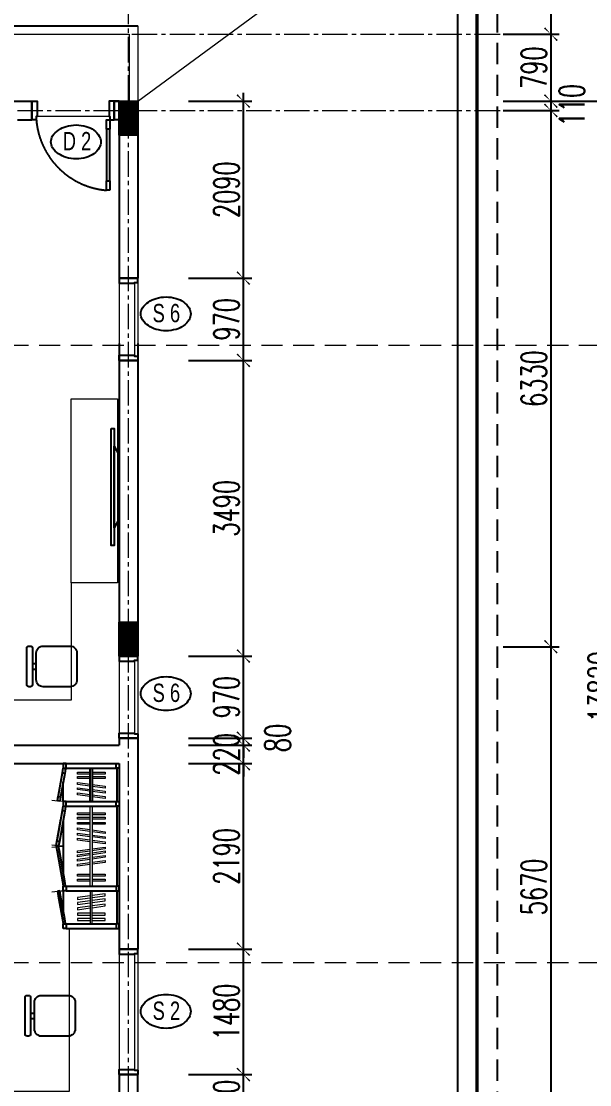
# Model space of a CAD drawing. Header units: millimetres. Extents: x -34806 to 662668, y 63228 to 99452.
# Drawn here: x 109680 to 116393, y 76692 to 89245 of the extents above; entities that cross this region are included whole.
import ezdxf

# ---------------------------------------------------------------- set-up
doc = ezdxf.new("R2010")
doc.units = ezdxf.units.MM
doc.header["$LTSCALE"] = 200
doc.header["$MEASUREMENT"] = 0
doc.header["$PDMODE"] = 3
doc.header["$PDSIZE"] = 50
for name, pattern in [('CENTER2', [1.125, 0.75, -0.125, 0.125, -0.125]), ('CONTINOUS', [0]), ('CONTINU', [0]), ('DASHED2', [0.375, 0.25, -0.125])]:
    doc.linetypes.add(name, pattern=pattern)
doc.layers.get('DEFPOINTS').update_dxf_attribs({"linetype": 'CONTINUOUS'})
for name, color, linetype in [('COT', 2, 'CONTINUOUS'), ('Cua', 143, 'CONTINUOUS'), ('DIM', 1, 'CONTINUOUS'), ('Net_Manh', 155, 'CONTINUOUS'), ('NOITHAT', 32, 'CONTINUOUS'), ('TEXT', 7, 'CONTINUOUS'), ('TPTA-Dimention', 251, 'CONTINUOUS'), ('TPTA-Text', 253, 'CONTINUOUS'), ('TPTA-Virtural', 253, 'CONTINUOUS'), ('TUONG', 2, 'CONTINUOUS')]:
    doc.layers.add(name, color=color, linetype=linetype)
doc.layers.add('thay', color=7, linetype='CONTINUOUS', lineweight=18)
doc.layers.add('tim', color=254, linetype='CENTER2', lineweight=9)
doc.styles.add('Scale', font='vnsimli.shx', dxfattribs={"width": 0.65, "bigfont": 'bigfont.shx'})
doc.styles.add('VNCC-SIM', font='VHAVAN.ttf', dxfattribs={"width": 0.85})
doc.dimstyles.new('Scale', dxfattribs={"dimscale": 10, "dimtxt": 2, "dimasz": 0.8, "dimexe": 1, "dimexo": 0, "dimgap": 0.5, "dimtad": 1, "dimdec": 0, "dimzin": 0, "dimdsep": 46, "dimtxsty": 'Scale', "dimblk": 'ARCHTICK', "dimcen": 1, "dimdle": 1, "dimclrd": 8, "dimclre": 251, "dimclrt": 3, "dimadec": 0, "dimazin": 0, "dimtfac": 1, "dimtdec": 0, "dimtix": 1, "dimtmove": 2, "dimatfit": 3, "dimfxl": 1, "dimtolj": 1, "dimtzin": 0, "dimarcsym": 0})

# ---------------------------------------------------------------- blocks, each defined once
blk = doc.blocks.new('A$C3DD838EF')
at = {"layer": 'NOITHAT'}
for p, q in [((30, 1770), (0, 1770)), ((0, 1770), (0, 1720)), ((0, 1720), (30, 1720)), ((0, 1720), (0, 50)), ((20, 1365), (20, 1720)), ((30, 1720), (30, 1770)), ((570, 1770), (30, 1770)), ((570, 1720), (30, 1720)), ((312, 1720), (288, 1720)), ((288, 1720), (288, 1365)), ((312, 1365), (312, 1720)), ((570, 1720), (570, 1770)), ((570, 1770), (600, 1770)), ((600, 1720), (570, 1720)), ((600, 1720), (575, 1716)), ((575, 1716), (584, 1666)), ((600, 1770), (600, 1720)), ((609, 1671), (600, 1720)), ((584, 1666), (609, 1671)), ((584, 1666), (628, 1415)), ((662, 1370), (609, 1671)), ((600, 1365), (600, 1576)), ((653, 1420), (628, 1415)), ((628, 1415), (637, 1366)), ((637, 1366), (662, 1370)), ((662, 1370), (653, 1420)), ((30, 1365), (0, 1365)), ((0, 1365), (0, 1315)), ((0, 1315), (30, 1315)), ((20, 455), (20, 1315)), ((570, 1365), (30, 1365)), ((30, 1315), (30, 1365)), ((570, 1315), (30, 1315)), ((288, 1365), (312, 1365)), ((570, 1365), (600, 1365)), ((570, 1315), (570, 1365)), ((600, 1315), (570, 1315)), ((600, 1315), (575, 1311)), ((575, 1311), (584, 1261)), ((584, 1261), (609, 1266)), ((584, 1261), (641, 936)), ((600, 1365), (600, 1315)), ((609, 1266), (600, 1315)), ((666, 941), (609, 1266)), ((675, 892), (625, 1173)), ((666, 941), (641, 936)), ((641, 936), (650, 887)), ((675, 892), (666, 941)), ((584, 509), (641, 834)), ((666, 829), (609, 504)), ((641, 834), (650, 883)), ((666, 829), (641, 834)), ((650, 887), (675, 892)), ((650, 883), (675, 878)), ((675, 878), (666, 829)), ((575, 459), (584, 509)), ((600, 455), (575, 459)), ((584, 509), (609, 504)), ((609, 504), (600, 455)), ((0, 455), (30, 455)), ((0, 405), (0, 455)), ((30, 405), (0, 405)), ((20, 50), (20, 405)), ((30, 455), (30, 405)), ((570, 455), (30, 455)), ((570, 405), (30, 405)), ((600, 455), (570, 455)), ((570, 455), (570, 405)), ((570, 405), (600, 405)), ((584, 104), (628, 355)), ((600, 405), (600, 455)), ((600, 405), (600, 194)), ((653, 350), (609, 99)), ((662, 400), (616, 143)), ((628, 355), (637, 404)), ((653, 350), (628, 355)), ((637, 404), (662, 400)), ((662, 400), (653, 350)), ((0, 50), (30, 50)), ((0, 0), (0, 50)), ((30, 50), (30, 0)), ((570, 50), (30, 50)), ((600, 50), (570, 50)), ((570, 50), (570, 0)), ((575, 54), (584, 104)), ((600, 50), (575, 54)), ((584, 104), (609, 99)), ((609, 99), (600, 50)), ((600, 0), (600, 50)), ((30, 0), (0, 0)), ((570, 0), (30, 0)), ((570, 0), (600, 0))]:
    blk.add_line(p, q, dxfattribs=at)
at = {"layer": 'NOITHAT', "lineweight": 5}
for p, q in [((288, 1679), (149, 1679)), ((149, 1679), (149, 1658)), ((149, 1658), (288, 1658)), ((288, 1632), (149, 1632)), ((149, 1632), (149, 1611)), ((149, 1611), (288, 1611)), ((446, 1679), (312, 1679)), ((312, 1658), (446, 1658)), ((446, 1632), (312, 1632)), ((312, 1611), (446, 1611)), ((446, 1658), (446, 1679)), ((446, 1611), (446, 1632)), ((288, 1546), (149, 1527)), ((149, 1527), (149, 1507)), ((149, 1507), (288, 1525)), ((288, 1491), (149, 1473)), ((446, 1567), (312, 1549)), ((312, 1528), (446, 1546)), ((446, 1512), (312, 1494)), ((312, 1473), (446, 1491)), ((446, 1546), (446, 1567)), ((446, 1491), (446, 1512)), ((149, 1473), (149, 1452)), ((149, 1452), (288, 1470)), ((288, 1436), (149, 1418)), ((149, 1418), (149, 1397)), ((149, 1397), (288, 1415)), ((446, 1457), (312, 1439)), ((312, 1418), (446, 1436)), ((446, 1436), (446, 1457)), ((312, 1315), (288, 1315)), ((288, 1315), (288, 455)), ((312, 455), (312, 1315)), ((288, 1242), (149, 1242)), ((149, 1242), (149, 1221)), ((149, 1221), (288, 1221)), ((288, 1195), (149, 1195)), ((149, 1195), (149, 1174)), ((149, 1174), (288, 1174)), ((446, 1242), (312, 1242)), ((312, 1221), (446, 1221)), ((446, 1195), (312, 1195)), ((312, 1174), (446, 1174)), ((446, 1221), (446, 1242)), ((446, 1174), (446, 1195)), ((288, 1140), (149, 1140)), ((149, 1140), (149, 1119)), ((149, 1119), (288, 1119)), ((288, 1059), (149, 1040)), ((149, 1040), (149, 1020)), ((149, 1020), (288, 1038)), ((446, 1140), (312, 1140)), ((312, 1119), (446, 1119)), ((446, 1080), (312, 1062)), ((312, 1041), (446, 1059)), ((446, 1119), (446, 1140)), ((446, 1059), (446, 1080)), ((288, 1004), (149, 985)), ((149, 985), (149, 965)), ((149, 965), (288, 983)), ((288, 949), (149, 930)), ((149, 930), (149, 910)), ((149, 910), (288, 928)), ((446, 1025), (312, 1007)), ((312, 986), (446, 1004)), ((446, 970), (312, 952)), ((312, 931), (446, 949)), ((446, 1004), (446, 1025)), ((446, 949), (446, 970)), ((288, 856), (149, 875)), ((149, 875), (149, 855)), ((149, 855), (288, 835)), ((288, 814), (149, 834)), ((149, 834), (149, 813)), ((149, 813), (288, 793)), ((446, 834), (312, 852)), ((312, 832), (446, 813)), ((446, 792), (312, 811)), ((446, 813), (446, 834)), ((288, 767), (149, 786)), ((149, 786), (149, 766)), ((149, 766), (288, 746)), ((288, 712), (149, 731)), ((149, 731), (149, 711)), ((149, 711), (288, 691)), ((312, 790), (446, 771)), ((446, 745), (312, 763)), ((312, 743), (446, 724)), ((446, 690), (312, 709)), ((312, 688), (446, 669)), ((446, 771), (446, 792)), ((446, 724), (446, 745)), ((446, 669), (446, 690)), ((288, 585), (149, 585)), ((149, 585), (149, 564)), ((446, 585), (312, 585)), ((446, 564), (446, 585)), ((149, 564), (288, 564)), ((288, 530), (149, 530)), ((149, 530), (149, 509)), ((149, 509), (288, 509)), ((312, 564), (446, 564)), ((446, 530), (312, 530)), ((312, 509), (446, 509)), ((446, 509), (446, 530)), ((149, 352), (149, 373)), ((149, 373), (288, 355)), ((288, 334), (149, 352)), ((288, 455), (312, 455)), ((288, 50), (288, 405)), ((288, 405), (312, 405)), ((312, 405), (312, 50)), ((312, 352), (446, 334)), ((149, 297), (149, 318)), ((149, 318), (288, 300)), ((288, 279), (149, 297)), ((149, 243), (149, 263)), ((149, 263), (288, 245)), ((288, 224), (149, 243)), ((446, 313), (312, 331)), ((312, 297), (446, 279)), ((446, 258), (312, 276)), ((312, 242), (446, 224)), ((446, 334), (446, 313)), ((446, 279), (446, 258)), ((149, 143), (149, 164)), ((149, 164), (288, 164)), ((288, 143), (149, 143)), ((446, 203), (312, 221)), ((312, 164), (446, 164)), ((446, 143), (312, 143)), ((446, 224), (446, 203)), ((446, 164), (446, 143)), ((149, 88), (149, 109)), ((149, 109), (288, 109)), ((288, 88), (149, 88)), ((312, 50), (288, 50)), ((312, 109), (446, 109)), ((446, 88), (312, 88)), ((446, 109), (446, 88))]:
    blk.add_line(p, q, dxfattribs=at)
at = {"layer": 'NOITHAT', "ltscale": 10}
blk.add_line((600, 1171), (600, 599), dxfattribs=at)
at = {"layer": 'NOITHAT', "lineweight": 5}
for centre, start, end in [((591, 2133), 270.6703, 279.7492), ((591, 1653), 270.6703, 279.7492), ((591, 117), 80.2508, 89.3297), ((591, -363), 80.2508, 89.3297)]:
    blk.add_arc(centre, 768, start, end, dxfattribs=at)
blk = doc.blocks.new('_ArchTick')
at = {"layer": 'DIM', "color": 150}
blk.add_lwpolyline([(0.5, 0.5, 0.133, 0, 0), (0, 0, 0, 0.133, 0), (-0.5, -0.5, 0.133, 0.133, 0)], format="xyseb", dxfattribs=at)
blk = doc.blocks.new('*D1185')
at = {"layer": 'DEFPOINTS', "color": 0}
for p in [(115372, 88302), (115372, 74482), (116724, 74482)]:
    blk.add_point(p, dxfattribs=at)
at = {"layer": 'TPTA-Text', "color": 8, "lineweight": -2}
blk.add_line((116724, 88402), (116724, 74382), dxfattribs=at)
at = {"layer": 'TPTA-Text', "color": 251, "lineweight": -2}
for p, q in [((115372, 88302), (116824, 88302)), ((115372, 74482), (116824, 74482))]:
    blk.add_line(p, q, dxfattribs=at)
at = {"layer": 'TPTA-Text', "color": 8, "lineweight": -2, "xscale": 150, "yscale": 150, "zscale": 150}
for p, rotation in [((116724, 88302), 90), ((116724, 74482), 270)]:
    blk.add_blockref('_ArchTick', p, dxfattribs=dict(at, rotation=rotation))
at = {"layer": 'TPTA-Text', "color": 3, "insert": (116524, 81392), "char_height": 300, "attachment_point": 5, "rotation": 90, "style": 'Scale'}
blk.add_mtext('\\A1;13820', dxfattribs=at)
blk = doc.blocks.new('*D1186')
at = {"layer": 'DEFPOINTS', "color": 0}
for p in [(115372, 91317), (115372, 89092), (115934, 89092)]:
    blk.add_point(p, dxfattribs=at)
at = {"layer": 'TPTA-Text', "color": 8, "lineweight": -2}
blk.add_line((115934, 91417), (115934, 88992), dxfattribs=at)
at = {"layer": 'TPTA-Text', "color": 251, "lineweight": -2}
for p, q in [((115372, 91317), (116034, 91317)), ((115372, 89092), (116034, 89092))]:
    blk.add_line(p, q, dxfattribs=at)
at = {"layer": 'TPTA-Text', "color": 8, "lineweight": -2, "xscale": 150, "yscale": 150, "zscale": 150}
for p, rotation in [((115934, 91317), 90), ((115934, 89092), 270)]:
    blk.add_blockref('_ArchTick', p, dxfattribs=dict(at, rotation=rotation))
at = {"layer": 'TPTA-Text', "color": 3, "insert": (115734, 90205), "char_height": 300, "attachment_point": 5, "rotation": 90, "style": 'Scale'}
blk.add_mtext('\\A1;2225', dxfattribs=at)
blk = doc.blocks.new('*D1187')
at = {"layer": 'DEFPOINTS', "color": 0}
for p in [(115372, 89092), (115372, 88302), (115934, 88302)]:
    blk.add_point(p, dxfattribs=at)
at = {"layer": 'TPTA-Text', "color": 8, "lineweight": -2}
blk.add_line((115934, 89192), (115934, 88202), dxfattribs=at)
at = {"layer": 'TPTA-Text', "color": 251, "lineweight": -2}
for p, q in [((115372, 89092), (116034, 89092)), ((115372, 88302), (116034, 88302))]:
    blk.add_line(p, q, dxfattribs=at)
at = {"layer": 'TPTA-Text', "color": 8, "lineweight": -2, "xscale": 150, "yscale": 150, "zscale": 150}
for p, rotation in [((115934, 89092), 90), ((115934, 88302), 270)]:
    blk.add_blockref('_ArchTick', p, dxfattribs=dict(at, rotation=rotation))
at = {"layer": 'TPTA-Text', "color": 3, "insert": (115734, 88697), "char_height": 300, "attachment_point": 5, "rotation": 90, "style": 'Scale'}
blk.add_mtext('\\A1;790', dxfattribs=at)
blk = doc.blocks.new('*D1188')
at = {"layer": 'DEFPOINTS', "color": 0}
for p in [(115372, 88302), (115372, 88192), (115934, 88192)]:
    blk.add_point(p, dxfattribs=at)
at = {"layer": 'TPTA-Text', "color": 8, "lineweight": -2}
blk.add_line((115934, 88402), (115934, 88092), dxfattribs=at)
at = {"layer": 'TPTA-Text', "color": 251, "lineweight": -2}
for p, q in [((115372, 88302), (116034, 88302)), ((115372, 88192), (116034, 88192))]:
    blk.add_line(p, q, dxfattribs=at)
at = {"layer": 'TPTA-Text', "color": 8, "lineweight": -2, "xscale": 150, "yscale": 150, "zscale": 150}
for p, rotation in [((115934, 88302), 90), ((115934, 88192), 270)]:
    blk.add_blockref('_ArchTick', p, dxfattribs=dict(at, rotation=rotation))
at = {"layer": 'TPTA-Text', "color": 3, "insert": (116183, 88255), "char_height": 300, "attachment_point": 5, "rotation": 90, "style": 'Scale'}
blk.add_mtext('\\A1;110', dxfattribs=at)
blk = doc.blocks.new('*D1189')
at = {"layer": 'DEFPOINTS', "color": 0}
for p in [(115372, 81862), (115372, 76192), (115934, 76192)]:
    blk.add_point(p, dxfattribs=at)
at = {"layer": 'TPTA-Text', "color": 251, "lineweight": -2}
for p, q in [((115372, 81862), (116034, 81862)), ((115372, 76192), (116034, 76192))]:
    blk.add_line(p, q, dxfattribs=at)
at = {"layer": 'TPTA-Text', "color": 8, "lineweight": -2}
blk.add_line((115934, 81962), (115934, 76092), dxfattribs=at)
at = {"layer": 'TPTA-Text', "color": 8, "lineweight": -2, "xscale": 150, "yscale": 150, "zscale": 150}
for p, rotation in [((115934, 81862), 90), ((115934, 76192), 270)]:
    blk.add_blockref('_ArchTick', p, dxfattribs=dict(at, rotation=rotation))
at = {"layer": 'TPTA-Text', "color": 3, "insert": (115734, 79027), "char_height": 300, "attachment_point": 5, "rotation": 90, "style": 'Scale'}
blk.add_mtext('\\A1;5670', dxfattribs=at)
blk = doc.blocks.new('*D1197')
at = {"layer": 'DEFPOINTS', "color": 0}
for p in [(115372, 88192), (115372, 81862), (115934, 81862)]:
    blk.add_point(p, dxfattribs=at)
at = {"layer": 'TPTA-Text', "color": 8, "lineweight": -2}
blk.add_line((115934, 88292), (115934, 81762), dxfattribs=at)
at = {"layer": 'TPTA-Text', "color": 251, "lineweight": -2}
for p, q in [((115372, 88192), (116034, 88192)), ((115372, 81862), (116034, 81862))]:
    blk.add_line(p, q, dxfattribs=at)
at = {"layer": 'TPTA-Text', "color": 8, "lineweight": -2, "xscale": 150, "yscale": 150, "zscale": 150}
for p, rotation in [((115934, 88192), 90), ((115934, 81862), 270)]:
    blk.add_blockref('_ArchTick', p, dxfattribs=dict(at, rotation=rotation))
at = {"layer": 'TPTA-Text', "color": 3, "insert": (115734, 85027), "char_height": 300, "attachment_point": 5, "rotation": 90, "style": 'Scale'}
blk.add_mtext('\\A1;6330', dxfattribs=at)
blk = doc.blocks.new('*D1243')
at = {"layer": 'DEFPOINTS', "color": 0}
for p in [(111655, 76812), (112303, 76812), (111655, 76192)]:
    blk.add_point(p, dxfattribs=at)
at = {"layer": 'TPTA-Text', "color": 8, "lineweight": -2}
blk.add_line((112303, 76092), (112303, 76912), dxfattribs=at)
at = {"layer": 'TPTA-Text', "color": 251, "lineweight": -2}
for p, q in [((111655, 76812), (112403, 76812)), ((111655, 76192), (112403, 76192))]:
    blk.add_line(p, q, dxfattribs=at)
at = {"layer": 'TPTA-Text', "color": 8, "lineweight": -2, "xscale": 150, "yscale": 150, "zscale": 150}
for p, rotation in [((112303, 76812), 90), ((112303, 76192), 270)]:
    blk.add_blockref('_ArchTick', p, dxfattribs=dict(at, rotation=rotation))
at = {"layer": 'TPTA-Text', "color": 3, "insert": (112103, 76502), "char_height": 300, "attachment_point": 5, "rotation": 90, "style": 'Scale'}
blk.add_mtext('\\A1;620', dxfattribs=at)
blk = doc.blocks.new('*D1244')
at = {"layer": 'DEFPOINTS', "color": 0}
for p in [(111655, 78292), (112303, 78292), (111655, 76812)]:
    blk.add_point(p, dxfattribs=at)
at = {"layer": 'TPTA-Text', "color": 8, "lineweight": -2}
blk.add_line((112303, 76712), (112303, 78392), dxfattribs=at)
at = {"layer": 'TPTA-Text', "color": 251, "lineweight": -2}
for p, q in [((111655, 78292), (112403, 78292)), ((111655, 76812), (112403, 76812))]:
    blk.add_line(p, q, dxfattribs=at)
at = {"layer": 'TPTA-Text', "color": 8, "lineweight": -2, "xscale": 150, "yscale": 150, "zscale": 150}
for p, rotation in [((112303, 78292), 90), ((112303, 76812), 270)]:
    blk.add_blockref('_ArchTick', p, dxfattribs=dict(at, rotation=rotation))
at = {"layer": 'TPTA-Text', "color": 3, "insert": (112103, 77552), "char_height": 300, "attachment_point": 5, "rotation": 90, "style": 'Scale'}
blk.add_mtext('\\A1;1480', dxfattribs=at)
blk = doc.blocks.new('*D1245')
at = {"layer": 'DEFPOINTS', "color": 0}
for p in [(111655, 80482), (112303, 80482), (111655, 78292)]:
    blk.add_point(p, dxfattribs=at)
at = {"layer": 'TPTA-Text', "color": 251, "lineweight": -2}
for p, q in [((111655, 80482), (112403, 80482)), ((111655, 78292), (112403, 78292))]:
    blk.add_line(p, q, dxfattribs=at)
at = {"layer": 'TPTA-Text', "color": 8, "lineweight": -2}
blk.add_line((112303, 78192), (112303, 80582), dxfattribs=at)
at = {"layer": 'TPTA-Text', "color": 8, "lineweight": -2, "xscale": 150, "yscale": 150, "zscale": 150}
for p, rotation in [((112303, 80482), 90), ((112303, 78292), 270)]:
    blk.add_blockref('_ArchTick', p, dxfattribs=dict(at, rotation=rotation))
at = {"layer": 'TPTA-Text', "color": 3, "insert": (112103, 79387), "char_height": 300, "attachment_point": 5, "rotation": 90, "style": 'Scale'}
blk.add_mtext('\\A1;2190', dxfattribs=at)
blk = doc.blocks.new('*D1246')
at = {"layer": 'DEFPOINTS', "color": 0}
for p in [(111655, 81752), (112303, 81752), (111655, 80782)]:
    blk.add_point(p, dxfattribs=at)
at = {"layer": 'TPTA-Text', "color": 8, "lineweight": -2}
blk.add_line((112303, 80682), (112303, 81852), dxfattribs=at)
at = {"layer": 'TPTA-Text', "color": 251, "lineweight": -2}
for p, q in [((111655, 81752), (112403, 81752)), ((111655, 80782), (112403, 80782))]:
    blk.add_line(p, q, dxfattribs=at)
at = {"layer": 'TPTA-Text', "color": 8, "lineweight": -2, "xscale": 150, "yscale": 150, "zscale": 150}
for p, rotation in [((112303, 81752), 90), ((112303, 80782), 270)]:
    blk.add_blockref('_ArchTick', p, dxfattribs=dict(at, rotation=rotation))
at = {"layer": 'TPTA-Text', "color": 3, "insert": (112103, 81267), "char_height": 300, "attachment_point": 5, "rotation": 90, "style": 'Scale'}
blk.add_mtext('\\A1;970', dxfattribs=at)
blk = doc.blocks.new('*D1247')
at = {"layer": 'DEFPOINTS', "color": 0}
for p in [(111655, 85242), (112303, 85242), (111655, 81752)]:
    blk.add_point(p, dxfattribs=at)
at = {"layer": 'TPTA-Text', "color": 251, "lineweight": -2}
for p, q in [((111655, 85242), (112403, 85242)), ((111655, 81752), (112403, 81752))]:
    blk.add_line(p, q, dxfattribs=at)
at = {"layer": 'TPTA-Text', "color": 8, "lineweight": -2}
blk.add_line((112303, 81652), (112303, 85342), dxfattribs=at)
at = {"layer": 'TPTA-Text', "color": 8, "lineweight": -2, "xscale": 150, "yscale": 150, "zscale": 150}
for p, rotation in [((112303, 85242), 90), ((112303, 81752), 270)]:
    blk.add_blockref('_ArchTick', p, dxfattribs=dict(at, rotation=rotation))
at = {"layer": 'TPTA-Text', "color": 3, "insert": (112103, 83497), "char_height": 300, "attachment_point": 5, "rotation": 90, "style": 'Scale'}
blk.add_mtext('\\A1;3490', dxfattribs=at)
blk = doc.blocks.new('*D1248')
at = {"layer": 'DEFPOINTS', "color": 0}
for p in [(111655, 86212), (112303, 86212), (111655, 85242)]:
    blk.add_point(p, dxfattribs=at)
at = {"layer": 'TPTA-Text', "color": 8, "lineweight": -2}
blk.add_line((112303, 85142), (112303, 86312), dxfattribs=at)
at = {"layer": 'TPTA-Text', "color": 251, "lineweight": -2}
for p, q in [((111655, 86212), (112403, 86212)), ((111655, 85242), (112403, 85242))]:
    blk.add_line(p, q, dxfattribs=at)
at = {"layer": 'TPTA-Text', "color": 8, "lineweight": -2, "xscale": 150, "yscale": 150, "zscale": 150}
for p, rotation in [((112303, 86212), 90), ((112303, 85242), 270)]:
    blk.add_blockref('_ArchTick', p, dxfattribs=dict(at, rotation=rotation))
at = {"layer": 'TPTA-Text', "color": 3, "insert": (112103, 85727), "char_height": 300, "attachment_point": 5, "rotation": 90, "style": 'Scale'}
blk.add_mtext('\\A1;970', dxfattribs=at)
blk = doc.blocks.new('*D1249')
at = {"layer": 'DEFPOINTS', "color": 0}
for p in [(111655, 88302), (112303, 88302), (111655, 86212)]:
    blk.add_point(p, dxfattribs=at)
at = {"layer": 'TPTA-Text', "color": 8, "lineweight": -2}
blk.add_line((112303, 86112), (112303, 88402), dxfattribs=at)
at = {"layer": 'TPTA-Text', "color": 251, "lineweight": -2}
for p, q in [((111655, 88302), (112403, 88302)), ((111655, 86212), (112403, 86212))]:
    blk.add_line(p, q, dxfattribs=at)
at = {"layer": 'TPTA-Text', "color": 8, "lineweight": -2, "xscale": 150, "yscale": 150, "zscale": 150}
for p, rotation in [((112303, 88302), 90), ((112303, 86212), 270)]:
    blk.add_blockref('_ArchTick', p, dxfattribs=dict(at, rotation=rotation))
at = {"layer": 'TPTA-Text', "color": 3, "insert": (112103, 87257), "char_height": 300, "attachment_point": 5, "rotation": 90, "style": 'Scale'}
blk.add_mtext('\\A1;2090', dxfattribs=at)
blk = doc.blocks.new('*D1250')
at = {"layer": 'DEFPOINTS', "color": 0}
for p in [(111655, 80702), (112303, 80702), (111655, 80482)]:
    blk.add_point(p, dxfattribs=at)
at = {"layer": 'TPTA-Text', "color": 8, "lineweight": -2}
for p, q in [((112303, 80702), (112303, 80852)), ((112303, 80482), (112303, 80702)), ((112303, 80482), (112303, 80332))]:
    blk.add_line(p, q, dxfattribs=at)
at = {"layer": 'TPTA-Text', "color": 251, "lineweight": -2}
for p, q in [((111655, 80702), (112403, 80702)), ((111655, 80482), (112403, 80482))]:
    blk.add_line(p, q, dxfattribs=at)
at = {"layer": 'TPTA-Text', "color": 8, "lineweight": -2, "xscale": 150, "yscale": 150, "zscale": 150}
for p, rotation in [((112303, 80702), 270), ((112303, 80482), 90)]:
    blk.add_blockref('_ArchTick', p, dxfattribs=dict(at, rotation=rotation))
at = {"layer": 'TPTA-Text', "color": 3, "insert": (112103, 80592), "char_height": 300, "attachment_point": 5, "rotation": 90, "style": 'Scale'}
blk.add_mtext('\\A1;220', dxfattribs=at)
blk = doc.blocks.new('*D1251')
at = {"layer": 'DEFPOINTS', "color": 0}
for p in [(111655, 80782), (112303, 80782), (111655, 80702)]:
    blk.add_point(p, dxfattribs=at)
at = {"layer": 'TPTA-Text', "color": 8, "lineweight": -2}
for p, q in [((112303, 80782), (112303, 80932)), ((112303, 80702), (112303, 80782)), ((112303, 80702), (112303, 80552))]:
    blk.add_line(p, q, dxfattribs=at)
at = {"layer": 'TPTA-Text', "color": 251, "lineweight": -2}
for p, q in [((111655, 80782), (112403, 80782)), ((111655, 80702), (112403, 80702))]:
    blk.add_line(p, q, dxfattribs=at)
at = {"layer": 'TPTA-Text', "color": 8, "lineweight": -2, "xscale": 150, "yscale": 150, "zscale": 150}
for p, rotation in [((112303, 80782), 270), ((112303, 80702), 90)]:
    blk.add_blockref('_ArchTick', p, dxfattribs=dict(at, rotation=rotation))
at = {"layer": 'TPTA-Text', "color": 3, "insert": (112708, 80785), "char_height": 300, "attachment_point": 5, "rotation": 90, "style": 'Scale'}
blk.add_mtext('\\A1;80', dxfattribs=at)

msp = doc.modelspace()

# ---------------------------------------------------------------- linework, layer by layer
at = {"layer": 'COT', "const_width": 220}
for points in [[(110945, 87902), (110945, 88302)], [(110945, 81752), (110945, 82152)]]:
    msp.add_lwpolyline(points, dxfattribs=at)
at = {"layer": 'Cua', "color": 6, "linetype": 'CONTINOUS', "ltscale": 0.5}
for p, q in [((109806, 88082), (109806, 88302)), ((109806, 88082), (109806, 88302)), ((109806, 88302), (109806, 88082)), ((109806, 88302), (109806, 88082)), ((109806, 88082), (109806, 88302)), ((109806, 88302), (109806, 88082)), ((110776, 88082), (110776, 88302)), ((111055, 86211.8), (110835, 86211.8)), ((111055, 86211.8), (110835, 86211.8)), ((110835, 86211.8), (111055, 86211.8)), ((110835, 86211.8), (111055, 86211.8)), ((111055, 86211.8), (110835, 86211.8)), ((110835, 86211.8), (111055, 86211.8)), ((110835, 85241.8), (111055, 85241.8)), ((111055, 81752), (110835, 81752)), ((111055, 81752), (110835, 81752)), ((110835, 81752), (111055, 81752)), ((110835, 81752), (111055, 81752)), ((111055, 81752), (110835, 81752)), ((110835, 81752), (111055, 81752)), ((110835, 80782.2), (111055, 80782.2)), ((111055, 78292), (110835, 78292)), ((111055, 78292), (110835, 78292)), ((110835, 78292), (111055, 78292)), ((110835, 78292), (111055, 78292)), ((111055, 78292), (110835, 78292)), ((110835, 78292), (111055, 78292)), ((110835, 76812), (111055, 76812))]:
    msp.add_line(p, q, dxfattribs=at)
at = {"layer": 'Cua', "color": 8, "linetype": 'DASHED2', "ltscale": 400}
for p, q in [((110686, 87970.8), (110686, 87360.5)), ((110726, 87360.5), (110726, 87970.8))]:
    msp.add_line(p, q, dxfattribs=at)
at = {"layer": 'Cua', "color": 6, "linetype": 'CONTINOUS', "ltscale": 0.5}
for points in [[(109806, 88302), (109866, 88302), (109866, 88122), (109856, 88122), (109856, 88082), (109806, 88082)], [(110776, 88302), (110716, 88302), (110716, 88122), (110726, 88122), (110726, 88082), (110776, 88082)], [(110835, 86211.8), (110835, 86151.8), (111015, 86151.8), (111015, 86161.8), (111055, 86161.8), (111055, 86211.8)], [(110835, 85241.8), (110835, 85301.8), (111015, 85301.8), (111015, 85291.8), (111055, 85291.8), (111055, 85241.8)], [(110835, 81752), (110835, 81692), (111015, 81692), (111015, 81702), (111055, 81702), (111055, 81752)], [(110835, 80782.2), (110835, 80842.2), (111015, 80842.2), (111015, 80832.2), (111055, 80832.2), (111055, 80782.2)], [(110835, 78292), (110835, 78232), (111015, 78232), (111015, 78242), (111055, 78242), (111055, 78292)], [(110835, 76812), (110835, 76872), (111015, 76872), (111015, 76862), (111055, 76862), (111055, 76812)]]:
    msp.add_lwpolyline(points, close=True, dxfattribs=at)
at = {"layer": 'Cua', "color": 0, "linetype": 'Continuous'}
for points in [[(110726, 87970.8), (110686, 87970.8), (110686, 88080.8), (110726, 88080.8)], [(110726, 87250.5), (110686, 87250.5), (110686, 87360.5), (110726, 87360.5)]]:
    msp.add_lwpolyline(points, close=True, dxfattribs=at)
at = {"layer": 'Cua', "color": 8, "linetype": 'DASHED2', "ltscale": 400}
msp.add_arc((110762.2, 88155.1), 907.9, 184.6206, 265.1869, dxfattribs=at)
at = {"layer": 'Net_Manh', "linetype": 'DASHED2', "ltscale": 5}
msp.add_lwpolyline([(87072.5, 91613.7), (115299.9, 91613.7), (115299.9, 74016.7), (87072.5, 74016.7)], close=True, dxfattribs=at)
at = {"layer": 'NOITHAT'}
for p, q in [((109811.2, 81662.3), (109857.1, 81662.3)), ((109811.2, 81598.3), (109857.1, 81598.3)), ((109790.3, 77537.6), (109836.2, 77537.6)), ((109790.3, 77473.6), (109836.2, 77473.6))]:
    msp.add_line(p, q, dxfattribs=at)
at = {"layer": 'NOITHAT', "ltscale": 100}
for points in [[(110742.9, 84438), (110775.3, 84438), (110775.3, 83058.8), (110742.9, 83058.8)], [(110775.3, 84229.5), (110835, 84119.5), (110835, 83377.3), (110775.3, 83267.3)]]:
    msp.add_lwpolyline(points, close=True, dxfattribs=at)
at = {"layer": 'NOITHAT'}
for points in [[(109787.2, 81390.3), (109769.1, 81390.3, -0.4142136), (109745.1, 81414.3), (109745.1, 81846.3, -0.4142136), (109769.1, 81870.3), (109787.2, 81870.3, -0.4142136), (109811.2, 81846.3), (109811.2, 81414.3, -0.4142136)], [(110257.1, 81390.3), (109937.1, 81390.3, -0.4142136), (109857.1, 81470.3), (109857.1, 81790.3, -0.4142136), (109937.1, 81870.3), (110257.1, 81870.3, -0.4142136), (110337.1, 81790.3), (110337.1, 81470.3, -0.4142136)], [(109766.3, 77265.6), (109748.2, 77265.6, -0.4142136), (109724.2, 77289.6), (109724.2, 77721.6, -0.4142136), (109748.2, 77745.6), (109766.3, 77745.6, -0.4142136), (109790.3, 77721.6), (109790.3, 77289.6, -0.4142136)], [(110236.2, 77265.6), (109916.2, 77265.6, -0.4142136), (109836.2, 77345.6), (109836.2, 77665.6, -0.4142136), (109916.2, 77745.6), (110236.2, 77745.6, -0.4142136), (110316.2, 77665.6), (110316.2, 77345.6, -0.4142136)]]:
    msp.add_lwpolyline(points, format="xyb", close=True, dxfattribs=at)
at = {"layer": 'TEXT'}
for points in [[(110030.4, 87820.7, -0.1338614), (110049.5, 87890.6, -0.1013655), (110119.9, 87959.8, -0.0827254), (110210.4, 88003.7, -0.071629), (110328.2, 88020.7, -0.071629), (110446.1, 88003.7, -0.0830347), (110536.9, 87959.6, -0.1067191), (110600.5, 87890.1, -0.1328035), (110619.3, 87820.7, -0.1328035), (110600.5, 87751.2, -0.1067191), (110536.9, 87681.7, -0.0830347), (110446.1, 87637.6, -0.071629), (110328.2, 87620.6, -0.071629), (110210.4, 87637.6, -0.0827254), (110119.9, 87681.5, -0.1013655), (110049.5, 87750.7, -0.1338614)], [(111091.7, 85791.1, -0.1338614), (111110.7, 85861.1, -0.1013655), (111181.1, 85930.3, -0.0827254), (111271.7, 85974.2, -0.071629), (111389.5, 85991.1, -0.071629), (111507.4, 85974.2, -0.0830347), (111598.2, 85930.1, -0.1067191), (111661.7, 85860.6, -0.1328035), (111680.5, 85791.1, -0.1328035), (111661.7, 85721.6, -0.1067191), (111598.2, 85652.2, -0.0830347), (111507.4, 85608.1, -0.071629), (111389.5, 85591.1, -0.071629), (111271.7, 85608.1, -0.0827254), (111181.1, 85652, -0.1013655), (111110.7, 85721.2, -0.1338614)], [(111091.7, 81309.2, -0.1338614), (111110.7, 81379.2, -0.1013655), (111181.1, 81448.4, -0.0827254), (111271.7, 81492.2, -0.071629), (111389.5, 81509.2, -0.071629), (111507.4, 81492.2, -0.0830347), (111598.2, 81448.1, -0.1067191), (111661.7, 81378.7, -0.1328035), (111680.5, 81309.2, -0.1328035), (111661.7, 81239.7, -0.1067191), (111598.2, 81170.2, -0.0830347), (111507.4, 81126.2, -0.071629), (111389.5, 81109.2, -0.071629), (111271.7, 81126.2, -0.0827254), (111181.1, 81170, -0.1013655), (111110.7, 81239.2, -0.1338614)], [(111091.7, 77556.9, -0.1338614), (111110.7, 77626.9, -0.1013655), (111181.1, 77696.1, -0.0827254), (111271.7, 77739.9, -0.071629), (111389.5, 77756.9, -0.071629), (111507.4, 77739.9, -0.0830347), (111598.2, 77695.9, -0.1067191), (111661.7, 77626.4, -0.1328035), (111680.5, 77556.9, -0.1328035), (111661.7, 77487.4, -0.1067191), (111598.2, 77417.9, -0.0830347), (111507.4, 77373.9, -0.071629), (111389.5, 77356.9, -0.071629), (111271.7, 77373.9, -0.0827254), (111181.1, 77417.7, -0.1013655), (111110.7, 77486.9, -0.1338614)]]:
    msp.add_lwpolyline(points, format="xyb", close=True, dxfattribs=at)
at = {"layer": 'thay'}
for p, q in [((111055, 88302), (114835, 91082)), ((111055, 88302), (111055, 88302)), ((110726, 88122), (109865.9, 88122)), ((110835, 86151.8), (110835, 85301.8)), ((111015, 86151.8), (111015, 85301.8)), ((111055, 86161.8), (111055, 85301.8)), ((110816.1, 84789.2), (110816.1, 82614.5)), ((111055, 81932), (111055, 81752)), ((110835, 81692), (110835, 80842.2)), ((111015, 81692), (111015, 80842.2)), ((111055, 81702), (111055, 80842.2)), ((110835, 78232), (110835, 76872)), ((111015, 78232), (111015, 76872)), ((111055, 78242), (111055, 76862))]:
    msp.add_line(p, q, dxfattribs=at)
at = {"layer": 'thay', "linetype": 'DASHED2', "ltscale": 5}
for p, q in [((84765.5, 85421.3), (116941.4, 85421.3)), ((84765.5, 78136), (116941.4, 78136))]:
    msp.add_line(p, q, dxfattribs=at)
at = {"layer": 'thay'}
for points in [[(109234.6, 89192), (111055, 89192), (111055, 88302)], [(107668.1, 89092), (110955, 89092), (110955, 88302)], [(110816.1, 82614.5), (110267.1, 82614.5), (110267.1, 84789.2), (110816.1, 84789.2)], [(110267.1, 82614.5), (110267.1, 81229.5), (108481.7, 81229.5), (108481.7, 80702)], [(110246.2, 78535), (110246.2, 76612.5), (107207.2, 76612.5), (107207.2, 76192)]]:
    msp.add_lwpolyline(points, dxfattribs=at)
at = {"layer": 'tim', "ltscale": 2}
for p, q in [((110945, 73909.8), (110945, 91780.8)), ((87134.1, 89092), (115372.1, 89092)), ((87134.1, 88192), (115372.1, 88192))]:
    msp.add_line(p, q, dxfattribs=at)
at = {"layer": 'TPTA-Dimention'}
for points in [[(115070, 74016.7), (115070, 91317), (87072.5, 91317)], [(115055, 74016.7), (115055, 91302), (87072.5, 91302)], [(114835, 74016.7), (114835, 91082), (87072.5, 91082)]]:
    msp.add_lwpolyline(points, dxfattribs=at)
at = {"layer": 'TPTA-Text'}
msp.add_lwpolyline([(107729.7, 89192), (111055, 89192), (111055, 89192)], dxfattribs=at)
at = {"layer": 'TPTA-Virtural'}
msp.add_lwpolyline([(115070, 83592), (115070, 91317), (105945, 91317)], dxfattribs=at)
at = {"layer": 'TUONG', "linetype": 'CONTINU', "ltscale": 0.3}
for p, q in [((109806, 88082), (109806, 88302)), ((110776, 88302), (110776, 88082)), ((111055, 86211.8), (110835, 86211.8)), ((111055, 85241.8), (110835, 85241.8)), ((111055, 81752), (110835, 81752)), ((111055, 80782.2), (110835, 80782.2)), ((111055, 78292), (110835, 78292)), ((111055, 76812), (110835, 76812))]:
    msp.add_line(p, q, dxfattribs=at)
at = {"layer": 'TUONG'}
for p, q in [((110835, 88302), (110776, 88302)), ((110835, 88302), (110835, 86211.8)), ((111055, 88302), (111055, 86211.8)), ((110835, 88082), (110776, 88082)), ((110835, 85440.9), (110835, 81752)), ((111055, 85440.9), (111055, 81752)), ((110835, 80782.2), (110835, 80702)), ((111055, 80782.2), (111055, 78292)), ((106890.8, 80702), (110835, 80702)), ((106890.8, 80482), (110835, 80482)), ((110835, 80482), (110835, 78292)), ((111055, 78292), (110835, 78292))]:
    msp.add_line(p, q, dxfattribs=at)
for points in [[(108605.6, 88302), (109806, 88302)], [(110776, 88302), (111055, 88302), (111055, 88302)], [(110776, 88302), (110835, 88302), (110835, 88192)], [(109635, 88082), (109806, 88082)], [(111055, 75982), (111055, 76812), (110835, 76812), (110835, 75982)]]:
    msp.add_lwpolyline(points, dxfattribs=at)
for points in [[(111055, 87902), (110835, 87902), (110835, 88302), (111055, 88302)], [(111055, 81752), (110835, 81752), (110835, 82152), (111055, 82152)]]:
    msp.add_lwpolyline(points, close=True, dxfattribs=at)

# ---------------------------------------------------------------- block references
at = {"layer": 'NOITHAT', "xscale": -1.099999999976717, "yscale": 1.099999999976717, "zscale": 1.1}
msp.add_blockref('A$C3DD838EF', (110835, 78535), dxfattribs=at)

# ---------------------------------------------------------------- texts
at = {"layer": 'TEXT', "style": 'VNCC-SIM', "width": 0.75}
for s, p in [('d 2', (110169.3, 87721.7)), ('s 6', (111230.6, 85692.2)), ('s 6', (111230.6, 81210.2)), ('s 2', (111230.6, 77457.9))]:
    msp.add_text(s, height=216, dxfattribs=at).set_placement(p)

# ---------------------------------------------------------------- dimensions: what is measured, and where the dimension line sits
at = {"layer": 'TPTA-Text'}
for base, p1, p2, picture, middle in [((115933.8, 89092), (115372.1, 91317), (115372.1, 89092), '*D1186', (115733.8, 90204.5)), ((115933.8, 88302), (115372.1, 89092), (115372.1, 88302), '*D1187', (115733.8, 88697)), ((112302.7, 88302), (111654.7, 86211.8), (111654.7, 88302), '*D1249', (112102.7, 87256.9)), ((116724.1, 74482), (115372.1, 88302), (115372.1, 74482), '*D1185', (116524.1, 81392)), ((115933.8, 81862), (115372.1, 88192), (115372.1, 81862), '*D1197', (115733.8, 85027)), ((112302.7, 86211.8), (111654.7, 85241.8), (111654.7, 86211.8), '*D1248', (112102.7, 85726.8)), ((112302.7, 85241.8), (111654.7, 81752), (111654.7, 85241.8), '*D1247', (112102.7, 83496.9)), ((112302.7, 81752), (111654.7, 80782.2), (111654.7, 81752), '*D1246', (112102.7, 81267.1)), ((115933.8, 76192), (115372.1, 81862), (115372.1, 76192), '*D1189', (115733.8, 79027)), ((112302.7, 80702), (111654.7, 80482), (111654.7, 80702), '*D1250', (112102.7, 80592)), ((112302.7, 80482), (111654.7, 78292), (111654.7, 80482), '*D1245', (112102.7, 79387)), ((112302.7, 78292), (111654.7, 76812), (111654.7, 78292), '*D1244', (112102.7, 77552)), ((112302.7, 76812), (111654.7, 76192), (111654.7, 76812), '*D1243', (112102.7, 76502))]:
    dim = msp.add_linear_dim(base=base, p1=p1, p2=p2, angle=90, dimstyle='Scale', override={"dimscale": 100, "dimtxt": 3, "dimasz": 1.5, "dimfxl": 110}, dxfattribs=at)
    dim.commit()
    dim.dimension.update_dxf_attribs({"geometry": picture, "text_midpoint": middle})
for base, p1, p2, picture, middle in [((115933.8, 88192), (115372.1, 88302), (115372.1, 88192), '*D1188', (116183.1, 88254.5)), ((112302.7, 80782.2), (111654.7, 80702), (111654.7, 80782.2), '*D1251', (112708.5, 80785.1))]:
    dim = msp.add_linear_dim(base=base, p1=p1, p2=p2, angle=90, dimstyle='Scale', override={"dimscale": 100, "dimtxt": 3, "dimasz": 1.5, "dimfxl": 110}, dxfattribs=at)
    dim.commit()
    dim.dimension.update_dxf_attribs({"geometry": picture, "text_midpoint": middle, "dimtype": 128})

doc.saveas('drawing.dxf')
